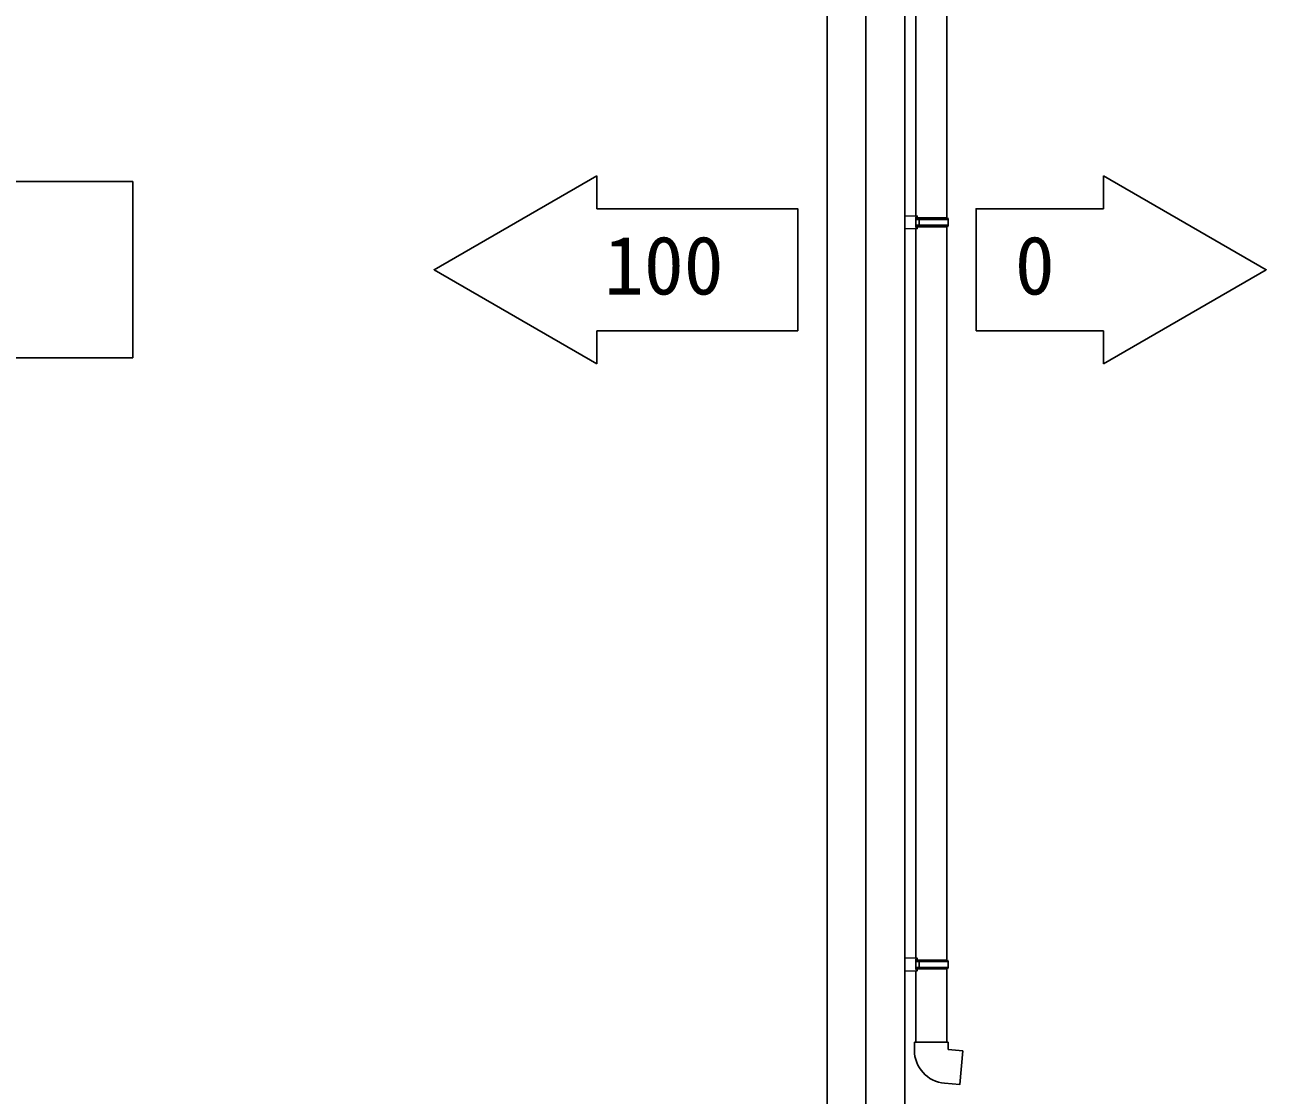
# Model space of a CAD drawing. Units: millimetres, scale not verified. Extents: x -7313 to 6687, y -10401 to 10355.
# Drawn here: x -382 to 1309, y 2058 to 3516 of the extents above; entities that cross this region are included whole.
import ezdxf
from ezdxf.enums import TextEntityAlignment as Align

# ---------------------------------------------------------------- set-up
doc = ezdxf.new("R2010")
doc.units = ezdxf.units.MM
doc.header["$LTSCALE"] = 50
for name, color, linetype in [('0-4_YKK_12', 2, 'Continuous'), ('0-5_YKK_13', 4, 'Continuous'), ('0-6_YKK_A1', 4, 'Continuous')]:
    doc.layers.add(name, color=color, linetype=linetype)
doc.styles.add('ＭＳ ゴシック', font='')
doc.styles.get('ＭＳ ゴシック').set_extended_font_data('MS Gothic')

msp = doc.modelspace()

# ---------------------------------------------------------------- linework, layer by layer
at = {"layer": '0-4_YKK_12'}
msp.add_line((763.54, 4908.14), (763.54, 1343.51), dxfattribs=at)
at = {"layer": '0-5_YKK_13'}
for p, q in [((831.54, 3255.83), (831.54, 4249.94)), ((873.54, 4252.5), (873.54, 3253.27)), ((816.54, 3255.27), (816.54, 3239.27)), ((831.54, 3253.27), (831.49, 3253.27)), ((831.54, 3253.27), (831.54, 3254.27)), ((831.54, 3253.27), (831.54, 3251.27)), ((836.44, 3253.27), (831.54, 3253.27)), ((831.54, 3251.27), (836.01, 3251.27)), ((833.54, 3254.77), (833.54, 3254.27)), ((836.01, 3251.27), (836.44, 3253.27)), ((836.01, 3251.27), (875.54, 3251.27)), ((874.54, 3253.27), (836.44, 3253.27)), ((874.54, 3253.27), (875.54, 3251.27)), ((816.54, 3239.27), (816.54, 3238.27)), ((831.54, 3241.27), (831.49, 3241.27)), ((831.49, 3240.27), (833.54, 3240.27)), ((836.01, 3243.27), (831.54, 3243.27)), ((831.54, 3240.27), (831.54, 3241.27)), ((831.54, 2244.6), (831.54, 3238.71)), ((833.54, 3240.27), (833.54, 3239.77)), ((875.54, 3243.27), (836.01, 3243.27)), ((873.54, 3241.27), (873.54, 2242.04)), ((816.54, 2244.04), (816.54, 2228.04)), ((831.54, 2242.04), (831.49, 2242.04)), ((831.54, 2229.04), (831.54, 2243.04)), ((831.54, 2242.04), (831.54, 2240.04)), ((836.44, 2242.04), (831.54, 2242.04)), ((831.54, 2240.04), (836.01, 2240.04)), ((833.54, 2243.54), (833.54, 2243.04)), ((836.01, 2240.04), (836.44, 2242.04)), ((836.01, 2240.04), (875.54, 2240.04)), ((874.54, 2242.04), (836.44, 2242.04)), ((874.54, 2242.04), (875.54, 2240.04)), ((816.54, 2228.04), (816.54, 2227.04)), ((831.54, 2230.04), (831.49, 2230.04)), ((831.49, 2229.04), (833.54, 2229.04)), ((836.01, 2232.04), (831.54, 2232.04)), ((831.54, 2130.04), (831.54, 2227.48)), ((833.54, 2229.04), (833.54, 2228.54)), ((875.54, 2232.04), (836.01, 2232.04)), ((873.54, 2230.04), (873.54, 2130.04)), ((875.54, 2130.04), (829.54, 2130.04)), ((829.54, 2130.04), (829.54, 2119.12)), ((875.54, 2120.04), (875.54, 2130.04))]:
    msp.add_line(p, q, dxfattribs=at)
for points in [[(833.54, 3254.77), (833.54, 3255.77), (816.54, 3256.27), (816.54, 3255.27)], [(831.49, 3240.27), (831.49, 3254.27), (833.54, 3254.27)], [(831.54, 3251.27), (831.54, 3243.27), (831.54, 3241.27), (836.44, 3241.27)], [(836.01, 3251.27), (836.01, 3243.27), (836.44, 3241.27), (874.54, 3241.27)], [(875.54, 3251.27), (875.54, 3243.27), (874.54, 3241.27)], [(816.54, 3238.27), (833.54, 3238.77), (833.54, 3239.77)], [(833.54, 2243.54), (833.54, 2244.54), (816.54, 2245.04), (816.54, 2244.04)], [(831.49, 2229.04), (831.49, 2243.04), (833.54, 2243.04)], [(831.54, 2240.04), (831.54, 2232.04), (831.54, 2230.04), (836.44, 2230.04)], [(836.01, 2240.04), (836.01, 2232.04), (836.44, 2230.04), (874.54, 2230.04)], [(875.54, 2240.04), (875.54, 2232.04), (874.54, 2230.04)], [(816.54, 2227.04), (833.54, 2227.54), (833.54, 2228.54)], [(870.61, 2074.29), (891.45, 2072.47), (895.46, 2118.3), (875.54, 2120.04)]]:
    msp.add_lwpolyline(points, dxfattribs=at)
msp.add_arc((874.54, 2119.12), 45, 180, 265, dxfattribs=at)
at = {"layer": '0-6_YKK_A1'}
for p, q in [((710.54, 4613.15), (710.54, 1543.51)), ((816.54, 4613.15), (816.54, 1543.51)), ((396.94, 3310.73), (396.94, 3265.93)), ((1087.14, 3310.73), (1087.14, 3265.93)), ((396.94, 3099.53), (670.54, 3099.53)), ((396.94, 3099.53), (396.94, 3054.73)), ((1087.14, 3099.53), (913.54, 3099.53)), ((1087.14, 3099.53), (1087.14, 3054.73))]:
    msp.add_line(p, q, dxfattribs=at)
msp.add_lwpolyline([(-235.45, 3062.73), (-235.45, 3302.73), (-1181.88, 3302.73), (-1181.88, 3062.73)], close=True, dxfattribs=at)
for points in [[(396.94, 3054.73), (175.23, 3182.73), (396.94, 3310.73)], [(1087.14, 3054.73), (1308.84, 3182.73), (1087.14, 3310.73)], [(396.94, 3265.93), (670.54, 3265.93), (670.54, 3099.53)], [(1087.14, 3265.93), (913.54, 3265.93), (913.54, 3099.53)]]:
    msp.add_lwpolyline(points, dxfattribs=at)

# ---------------------------------------------------------------- texts
at = {"layer": '0-6_YKK_A1', "style": 'ＭＳ ゴシック'}
for s, p in [('100', (406.77, 3125.01)), ('0', (966.41, 3125.01))]:
    msp.add_text(s, height=79.77, dxfattribs=at).set_placement(p, align=Align.BOTTOM_LEFT)

doc.saveas('drawing.dxf')
